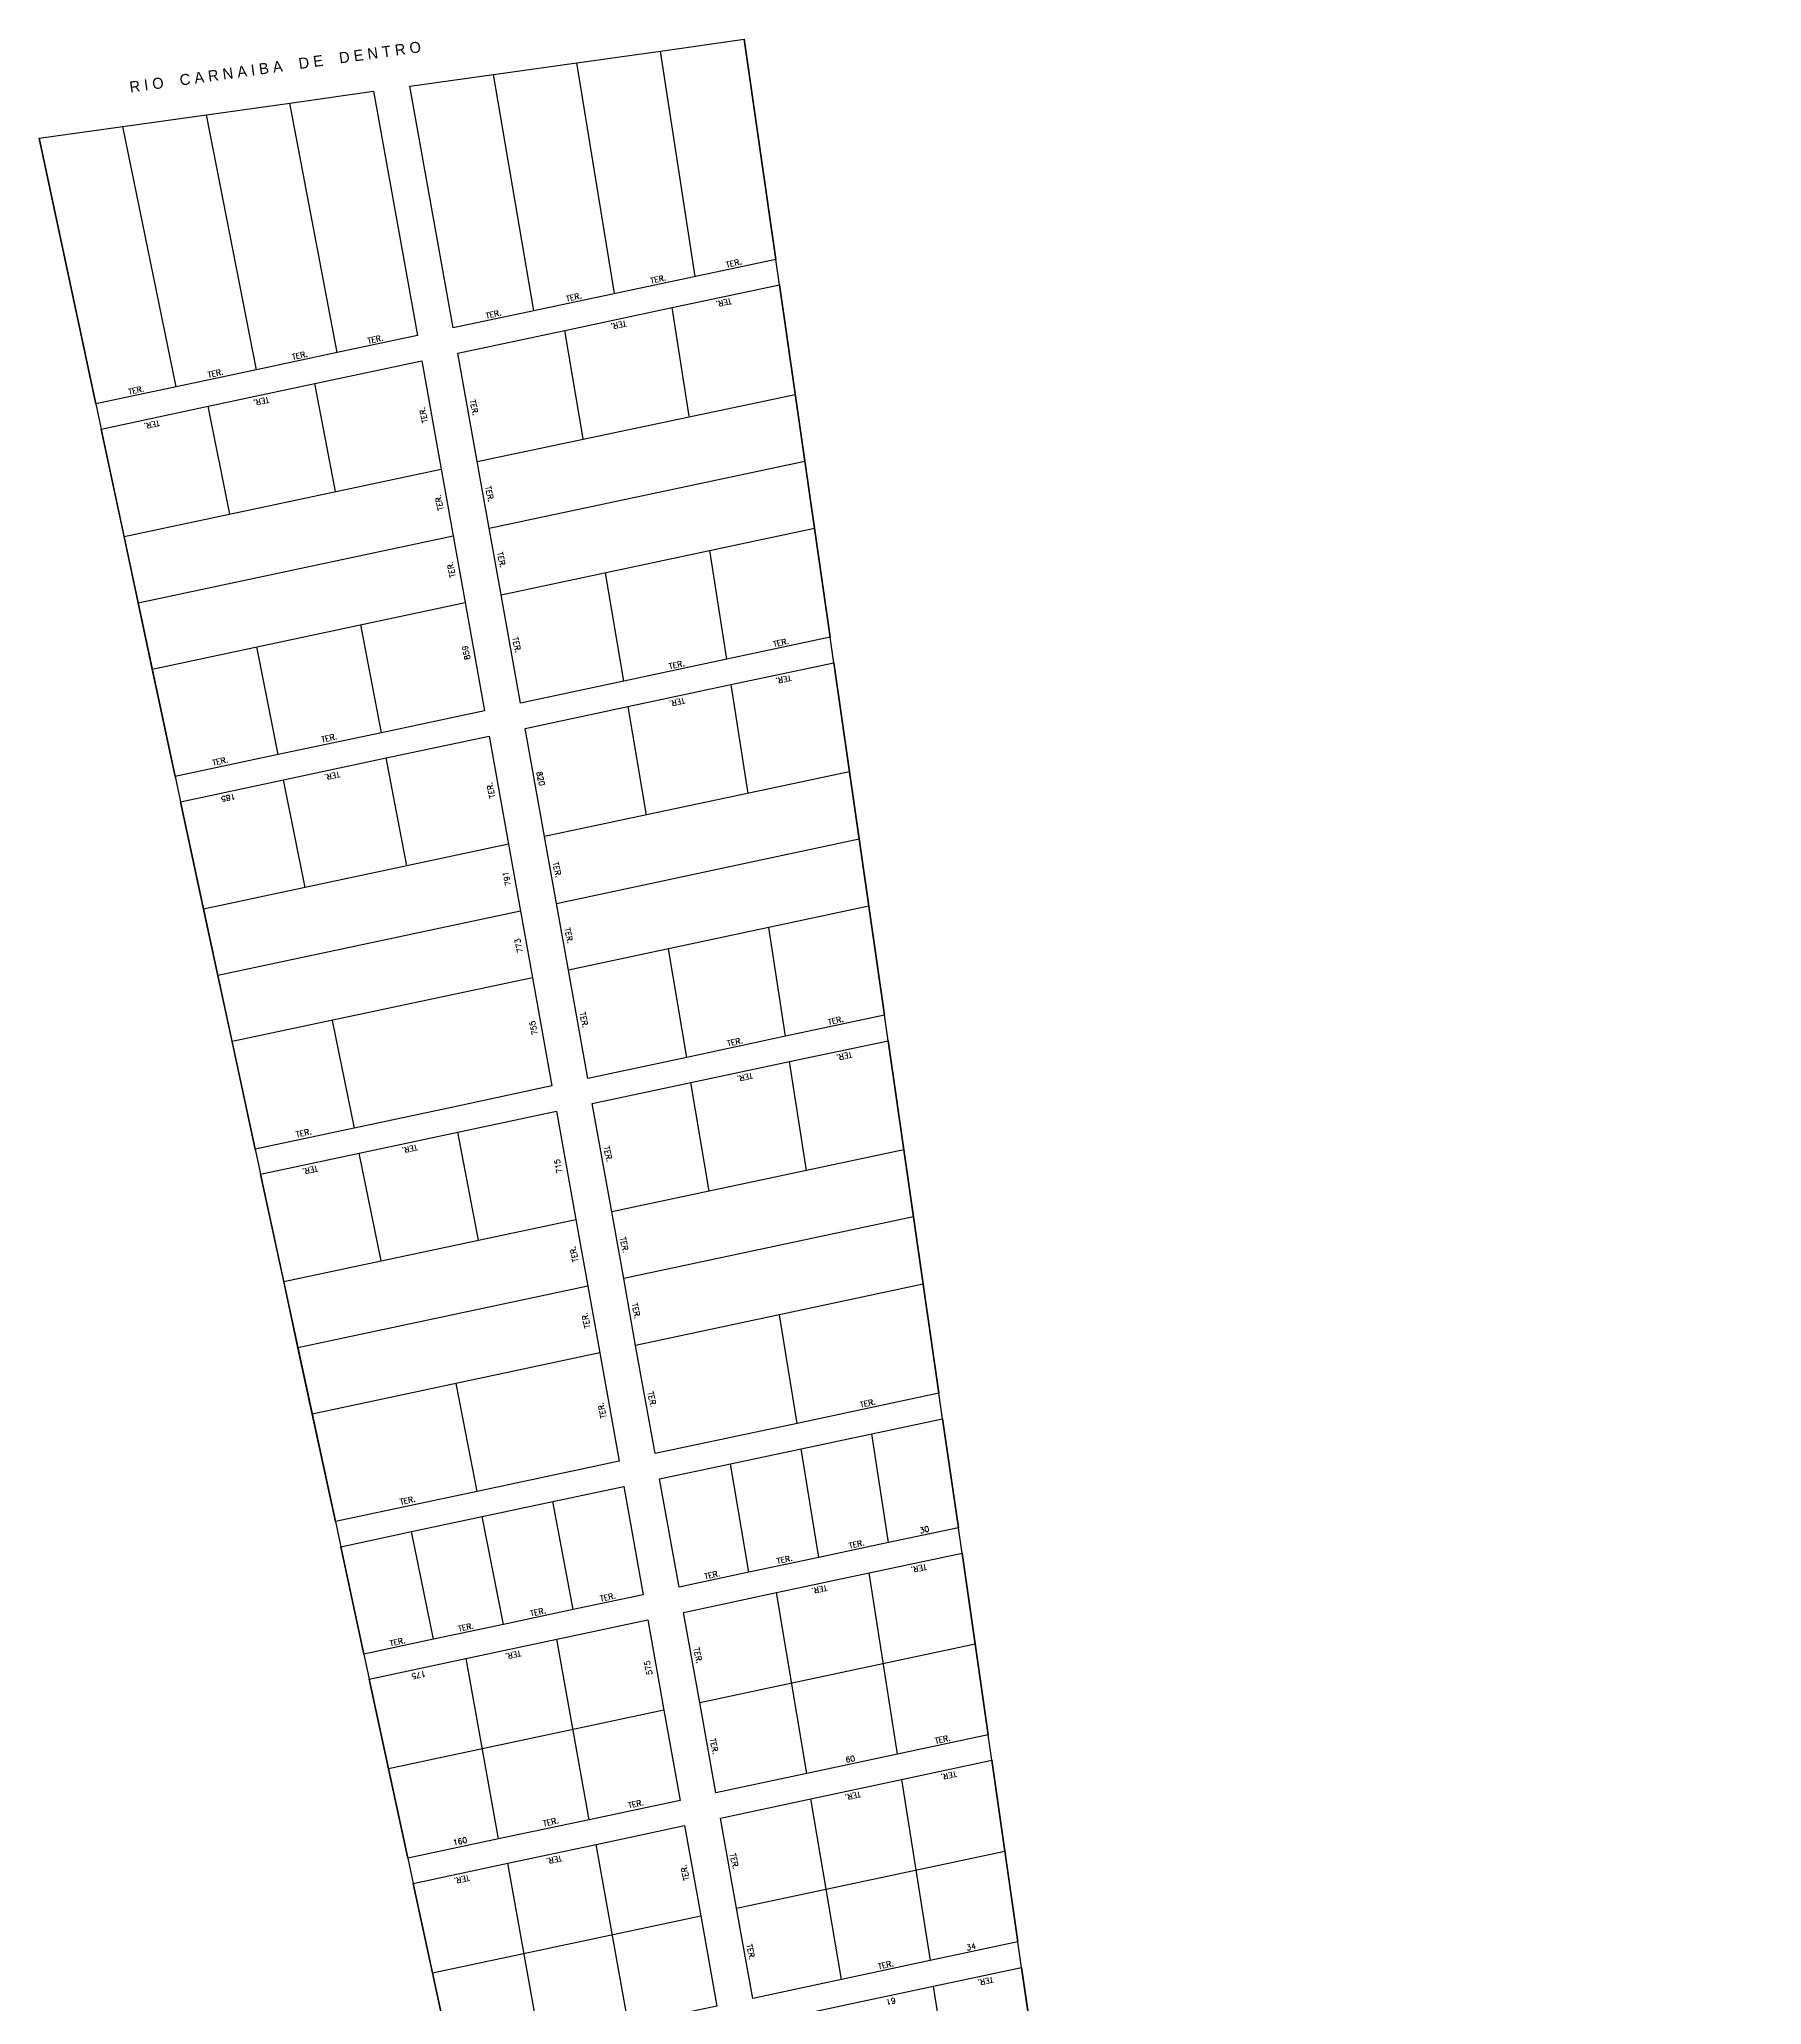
# Model space of a CAD drawing. Extents: x 714896 to 749292, y 8417558 to 8447149.
# Drawn here: x 733413 to 733883, y 8428009 to 8428545 of the extents above; entities that cross this region are included whole.
import ezdxf

# ---------------------------------------------------------------- set-up
doc = ezdxf.new("R2010")
doc.units = 0
doc.header["$MEASUREMENT"] = 0
for name, color, linetype in [('LOTE', 7, 'CONTINUOUS'), ('NUM-PORTA', 7, 'CONTINUOUS'), ('QUADRA', 6, 'CONTINUOUS'), ('TEXTO', 7, 'CONTINUOUS')]:
    doc.layers.add(name, color=color, linetype=linetype)
doc.styles.add('ROMANS', font='ROMANS.SHX', dxfattribs={"height": 1.5})

msp = doc.modelspace()

# ---------------------------------------------------------------- linework, layer by layer
at = {"layer": 'LOTE', "linetype": 'BYBLOCK', "ltscale": 40}
for points in [[(733569.8, 8428476.03), (733559.56, 8428539.05)], [(733591.8, 8428480.71), (733582.36, 8428542.25)], [(733547.8, 8428471.35), (733536.76, 8428535.85)], [(733494.08, 8428459.92), (733481.25, 8428528.05)], [(733450.21, 8428450.59), (733435.65, 8428521.66)], [(733472.14, 8428455.25), (733458.45, 8428524.86)], [(733590.16, 8428442.57), (733585.54, 8428472.22)], [(733561.25, 8428436.38), (733556.28, 8428466)], [(733493.69, 8428422.01), (733488.07, 8428451.48)], [(733532.33, 8428430.23), (733619.11, 8428448.52)], [(733464.83, 8428415.87), (733458.9, 8428445.28)], [(733535.59, 8428412.01), (733621.73, 8428430.34)], [(733435.98, 8428409.73), (733522.54, 8428428.13)], [(733439.83, 8428391.64), (733525.81, 8428409.93)], [(733538.86, 8428393.79), (733624.37, 8428411.99)], [(733600.49, 8428376.23), (733595.86, 8428405.92)], [(733572.32, 8428370.24), (733567.36, 8428399.86)], [(733443.68, 8428373.54), (733529.07, 8428391.71)], [(733506.22, 8428356.18), (733500.6, 8428385.65)], [(733478.07, 8428350.19), (733472.16, 8428379.6)], [(733601.57, 8428369.31), (733606.19, 8428339.62)], [(733573.48, 8428363.33), (733578.44, 8428333.71)], [(733513.16, 8428319.82), (733507.52, 8428349.3)], [(733633.94, 8428345.52), (733550.69, 8428327.81)], [(733485.41, 8428313.92), (733479.44, 8428343.32)], [(733540.9, 8428325.73), (733457.67, 8428308.02)], [(733553.95, 8428309.59), (733636.58, 8428327.17)], [(733544.17, 8428307.51), (733461.56, 8428289.93)], [(733639.22, 8428308.82), (733557.22, 8428291.37)], [(733616.51, 8428273.31), (733611.88, 8428303)], [(733589.51, 8428267.57), (733584.55, 8428297.18)], [(733547.43, 8428289.29), (733465.45, 8428271.85)], [(733492.78, 8428277.66), (733498.75, 8428248.26)], [(733622.2, 8428236.7), (733617.59, 8428266.39)], [(733595.63, 8428231.04), (733590.67, 8428260.66)], [(733532.69, 8428217.65), (733527.05, 8428247.12)], [(733648.79, 8428242.35), (733569.05, 8428225.39)], [(733506.11, 8428212), (733500.16, 8428241.4)], [(733479.54, 8428206.34), (733559.26, 8428223.31)], [(733651.43, 8428224), (733572.31, 8428207.17)], [(733562.53, 8428205.09), (733483.43, 8428188.26)], [(733654.07, 8428205.65), (733575.58, 8428188.95)], [(733619.62, 8428167.65), (733614.83, 8428197.3)], [(733565.79, 8428186.87), (733487.32, 8428170.17)], [(733532.36, 8428149.08), (733526.56, 8428178.52)], [(733644.6, 8428135.13), (733640.05, 8428164.84)], [(733606.47, 8428127.02), (733601.43, 8428156.62)], [(733625.54, 8428131.08), (733620.74, 8428160.73)], [(733558.56, 8428116.83), (733553.02, 8428146.32)], [(733539.5, 8428112.77), (733533.71, 8428142.21)], [(733520.43, 8428108.72), (733514.4, 8428138.1)], [(733647.03, 8428077.37), (733639.32, 8428126.85)], [(733622.25, 8428072.12), (733613.98, 8428121.46)], [(733562.91, 8428059.48), (733554.08, 8428108.72)], [(733538.13, 8428054.21), (733529.3, 8428103.45)], [(733593.06, 8428091.45), (733668.21, 8428107.44)], [(733583.27, 8428089.37), (733508.13, 8428073.38)], [(733648.08, 8428070.44), (733655.97, 8428021)], [(733631.75, 8428015.85), (733623.4, 8428065.19)], [(733573.66, 8428003.49), (733564.83, 8428052.73)], [(733603.12, 8428035.32), (733676.35, 8428050.9)], [(733549.56, 8427998.36), (733540.74, 8428047.6)], [(733520.12, 8428017.66), (733593.34, 8428033.23)], [(733664.56, 8427964.56), (733656.87, 8428014.03)]]:
    msp.add_lwpolyline(points, dxfattribs=at)
at = {"layer": 'QUADRA', "linetype": 'BYBLOCK', "ltscale": 40}
for points in [[(733613.81, 8428485.39), (733547.8, 8428471.35), (733525.79, 8428466.67), (733513.96, 8428532.65), (733536.76, 8428535.85), (733559.56, 8428539.05), (733582.36, 8428542.25), (733605.16, 8428545.45), (733613.81, 8428485.39)], [(733504.05, 8428531.26), (733516.01, 8428464.59), (733494.08, 8428459.92), (733472.14, 8428455.25), (733450.21, 8428450.59), (733428.28, 8428445.92), (733412.85, 8428518.46), (733435.65, 8428521.66), (733458.45, 8428524.86), (733481.25, 8428528.06), (733504.05, 8428531.26)], [(733628.66, 8428382.23), (733600.49, 8428376.23), (733572.32, 8428370.24), (733544.15, 8428364.25), (733538.86, 8428393.79), (733535.59, 8428412.01), (733532.33, 8428430.23), (733527.03, 8428459.77), (733556.28, 8428466), (733585.54, 8428472.22), (733614.81, 8428478.45), (733619.09, 8428448.69), (733621.73, 8428430.34), (733624.37, 8428411.99), (733628.66, 8428382.23)], [(733429.74, 8428439.08), (733458.9, 8428445.28), (733488.07, 8428451.48), (733517.24, 8428457.69), (733522.54, 8428428.15), (733525.81, 8428409.93), (733529.07, 8428391.71), (733534.37, 8428362.17), (733506.22, 8428356.18), (733478.07, 8428350.19), (733449.92, 8428344.2), (733443.67, 8428373.54), (733439.83, 8428391.64), (733435.98, 8428409.73), (733429.74, 8428439.08)], [(733643.51, 8428279.06), (733616.51, 8428273.31), (733589.51, 8428267.57), (733562.52, 8428261.83), (733557.22, 8428291.37), (733553.95, 8428309.59), (733550.69, 8428327.81), (733545.39, 8428357.35), (733573.48, 8428363.33), (733601.57, 8428369.31), (733629.66, 8428375.28), (733633.94, 8428345.52), (733636.58, 8428327.17), (733639.22, 8428308.82), (733643.51, 8428279.06)], [(733451.37, 8428337.35), (733479.44, 8428343.32), (733507.52, 8428349.3), (733535.6, 8428355.27), (733540.9, 8428325.73), (733544.17, 8428307.51), (733547.43, 8428289.29), (733552.74, 8428259.75), (733525.75, 8428254), (733498.75, 8428248.26), (733471.76, 8428242.52), (733465.45, 8428271.85), (733461.56, 8428289.93), (733457.67, 8428308.02), (733451.37, 8428337.35)], [(733658.35, 8428175.89), (733619.62, 8428167.65), (733580.88, 8428159.4), (733575.58, 8428188.95), (733572.31, 8428207.17), (733569.05, 8428225.39), (733563.75, 8428254.93), (733590.67, 8428260.66), (733617.59, 8428266.39), (733644.51, 8428272.11), (733648.79, 8428242.35), (733651.43, 8428224), (733654.07, 8428205.65), (733658.35, 8428175.89)], [(733473.23, 8428235.67), (733500.16, 8428241.4), (733527.05, 8428247.12), (733553.97, 8428252.85), (733559.26, 8428223.31), (733562.53, 8428205.09), (733565.79, 8428186.87), (733571.09, 8428157.32), (733532.36, 8428149.08), (733493.63, 8428140.84), (733487.32, 8428170.17), (733483.43, 8428188.26), (733479.54, 8428206.34), (733473.23, 8428235.67)], [(733663.64, 8428139.18), (733644.6, 8428135.13), (733625.54, 8428131.08), (733606.47, 8428127.02), (733587.41, 8428122.97), (733582.11, 8428152.51), (733601.43, 8428156.62), (733620.74, 8428160.73), (733640.05, 8428164.84), (733659.35, 8428168.94), (733663.64, 8428139.18)], [(733495.1, 8428134), (733514.4, 8428138.1), (733533.71, 8428142.21), (733553.02, 8428146.32), (733572.33, 8428150.43), (733577.62, 8428120.88), (733558.56, 8428116.83), (733539.5, 8428112.77), (733520.43, 8428108.72), (733501.41, 8428104.67), (733495.1, 8428134)], [(733671.78, 8428082.64), (733647.03, 8428077.37), (733622.25, 8428072.12), (733597.47, 8428066.83), (733593.06, 8428091.45), (733588.64, 8428116.07), (733613.98, 8428121.46), (733639.32, 8428126.85), (733664.64, 8428132.24), (733668.21, 8428107.44), (733671.78, 8428082.64)], [(733502.88, 8428097.82), (733529.28, 8428103.44), (733554.08, 8428108.72), (733578.86, 8428113.99), (733583.27, 8428089.37), (733587.69, 8428064.75), (733562.91, 8428059.48), (733538.13, 8428054.21), (733513.39, 8428048.94), (733508.13, 8428073.38), (733502.88, 8428097.82)], [(733679.91, 8428026.1), (733655.97, 8428021), (733631.75, 8428015.85), (733607.54, 8428010.7), (733603.12, 8428035.32), (733598.71, 8428059.94), (733623.4, 8428065.19), (733648.08, 8428070.44), (733672.78, 8428075.7), (733676.35, 8428050.9), (733679.91, 8428026.1)], [(733514.86, 8428042.1), (733540.74, 8428047.6), (733564.83, 8428052.73), (733588.92, 8428057.86), (733593.34, 8428033.23), (733597.75, 8428008.61), (733573.66, 8428003.49), (733549.56, 8427998.36), (733525.38, 8427993.22), (733520.12, 8428017.66), (733514.86, 8428042.1)], [(733688.05, 8427969.55), (733664.56, 8427964.56), (733641.08, 8427959.56), (733617.6, 8427954.56), (733613.19, 8427979.18), (733608.77, 8428003.8), (733632.82, 8428008.92), (733656.87, 8428014.03), (733680.91, 8428019.15), (733684.48, 8427994.35), (733688.05, 8427969.55)]]:
    msp.add_lwpolyline(points, close=True, dxfattribs=at)
at = {"layer": 'QUADRA', "color": 6, "linetype": 'BYBLOCK', "ltscale": 40}
msp.add_lwpolyline([(733916.88, 8427950.23), (733825.08, 8427957.2), (733765.33, 8427961.87), (733688.05, 8427969.55), (733680.91, 8428019.15), (733679.91, 8428026.1), (733672.78, 8428075.7), (733671.78, 8428082.64), (733664.64, 8428132.24), (733663.64, 8428139.18), (733659.35, 8428168.94), (733658.35, 8428175.89), (733644.51, 8428272.11), (733643.51, 8428279.06), (733629.66, 8428375.28), (733628.66, 8428382.23), (733614.81, 8428478.45), (733613.81, 8428485.39), (733605.16, 8428545.45)], dxfattribs=at)
at = {"layer": 'QUADRA', "color": 6, "linetype": 'BYBLOCK'}
msp.add_lwpolyline([(733412.85, 8428518.46), (733412.85, 8428518.46), (733428.28, 8428445.92), (733429.74, 8428439.08), (733449.92, 8428344.2), (733451.37, 8428337.35), (733471.76, 8428242.52), (733473.23, 8428235.67), (733493.63, 8428140.84), (733495.1, 8428134), (733501.41, 8428104.67), (733502.88, 8428097.82), (733513.39, 8428048.94), (733514.86, 8428042.1), (733525.38, 8427993.22)], dxfattribs=at)

# ---------------------------------------------------------------- texts
at = {"layer": 'NUM-PORTA', "style": 'ROMANS'}
for s, rotation, p in [('859', 102.2944, (733530.5, 8428376.27, -37.83)), ('820', 282.2944, (733548.5, 8428345.38, -37.83)), ('185', 192.2944, (733466.13, 8428339.56, -37.83)), ('791', 102.2944, (733541.56, 8428314.61, -37.83)), ('773', 102.2944, (733544.84, 8428296.33, -37.83)), ('755', 102.2944, (733548.87, 8428273.85, -37.83)), ('715', 102.2944, (733555.64, 8428236.1, -37.83)), ('30', 12.2944, (733653.26, 8428137.59, -37.83)), ('575', 102.2944, (733580.18, 8428099.19, -37.83)), ('175', 192.2944, (733518.09, 8428100.13, -37.83)), ('60', 12.2944, (733633.03, 8428075.02, -37.83)), ('160', 12.2944, (733525.92, 8428052.41, -37.83)), ('34', 12.2944, (733666.02, 8428023.75, -37.83)), ('61', 192.2944, (733646.36, 8428010.96, -37.83))]:
    msp.add_text(s, height=1.521, rotation=rotation, dxfattribs=at).set_placement(p)
at = {"layer": 'TEXTO'}
msp.add_text('R I O    C A R N A I B A    D E    D E N T R O', height=3, rotation=7.9283, dxfattribs=at).set_placement((733437.68, 8428530.89))
at = {"layer": 'TEXTO', "style": 'ROMANS'}
for rotation, p in [(12.2944, (733600.41, 8428483.16, -37.83)), (12.2944, (733579.79, 8428478.77, -37.83)), (12.2944, (733556.78, 8428473.87, -37.83)), (192.2944, (733601.55, 8428474.79, -37.83)), (12.2944, (733534.85, 8428469.21, -37.83)), (192.2944, (733572.84, 8428468.68, -37.83)), (12.2944, (733502.61, 8428462.35, -37.83)), (12.2944, (733481.98, 8428457.96, -37.83)), (12.2944, (733458.97, 8428453.07, -37.83)), (12.2944, (733437.34, 8428448.46, -37.83)), (192.2944, (733475.35, 8428447.85, -37.83)), (282.2944, (733530.31, 8428446.87, -37.83)), (192.2944, (733445.49, 8428441.5, -37.83)), (102.2944, (733518.9, 8428440.94, -37.83)), (102.2944, (733523.19, 8428417.03, -37.83)), (282.2944, (733534.52, 8428423.34, -37.83)), (282.2944, (733537.75, 8428405.33, -37.83)), (102.2944, (733526.47, 8428398.75, -37.83)), (282.2944, (733541.91, 8428382.12, -37.83)), (12.2944, (733613.29, 8428379.57, -37.83)), (12.2944, (733584.84, 8428373.52, -37.83)), (192.2944, (733617.85, 8428371.93, -37.83)), (192.2944, (733588.8, 8428365.75, -37.83)), (12.2944, (733489.99, 8428353.53, -37.83)), (12.2944, (733460.26, 8428347.2, -37.83)), (192.2944, (733494.66, 8428345.63, -37.83)), (102.2944, (733537.28, 8428338.52, -37.83)), (282.2944, (733552.92, 8428320.72, -37.83)), (282.2944, (733556.14, 8428302.75, -37.83)), (282.2944, (733560.27, 8428279.7, -37.83)), (12.2944, (733628.26, 8428276.43, -37.83)), (12.2944, (733600.73, 8428270.57, -37.83)), (192.2944, (733634.44, 8428269.13, -37.83)), (192.2944, (733607.31, 8428263.36, -37.83)), (12.2944, (733483.06, 8428245.73, -37.83)), (192.2944, (733515.85, 8428243.81, -37.83)), (282.2944, (733566.83, 8428243.13, -37.83)), (192.2944, (733488.67, 8428238.03, -37.83)), (102.2944, (733559.98, 8428211.89, -37.83)), (282.2944, (733571.28, 8428218.3, -37.83)), (282.2944, (733574.5, 8428200.33, -37.83)), (102.2944, (733563.22, 8428193.81, -37.83)), (102.2944, (733567.62, 8428169.24, -37.83)), (282.2944, (733578.83, 8428176.18, -37.83)), (12.2944, (733636.98, 8428171.95, -37.83)), (12.2944, (733511.41, 8428145.43, -37.83)), (12.2944, (733633.95, 8428133.48, -37.83)), (12.2944, (733614.27, 8428129.3, -37.83)), (12.2944, (733594.52, 8428125.09, -37.83)), (192.2944, (733654.78, 8428129.3, -37.83)), (12.2944, (733566.05, 8428119.04, -37.83)), (192.2944, (733627.65, 8428123.53, -37.83)), (12.2944, (733547, 8428114.98, -37.83)), (12.2944, (733508.65, 8428106.82, -37.83)), (12.2944, (733527.32, 8428110.8, -37.83)), (192.2944, (733544.08, 8428105.66, -37.83)), (282.2944, (733591.37, 8428106.27, -37.83)), (282.2944, (733595.81, 8428081.48, -37.83)), (12.2944, (733657.4, 8428080.2, -37.83)), (192.2944, (733662.92, 8428072.76, -37.83)), (192.2944, (733636.78, 8428067.19, -37.83)), (12.2944, (733550.49, 8428057.64, -37.83)), (12.2944, (733573.72, 8428062.58, -37.83)), (192.2944, (733555.26, 8428049.76, -37.83)), (282.2944, (733601.3, 8428050.11, -37.83)), (192.2944, (733530.06, 8428044.4, -37.83)), (102.2944, (733590.24, 8428043.06, -37.83)), (282.2944, (733605.79, 8428025.32, -37.83)), (12.2944, (733641.9, 8428018.63, -37.83)), (192.2944, (733672.99, 8428016.62, -37.83))]:
    msp.add_text('TER.', height=1.521, rotation=rotation, dxfattribs=at).set_placement(p)

doc.saveas('drawing.dxf')
